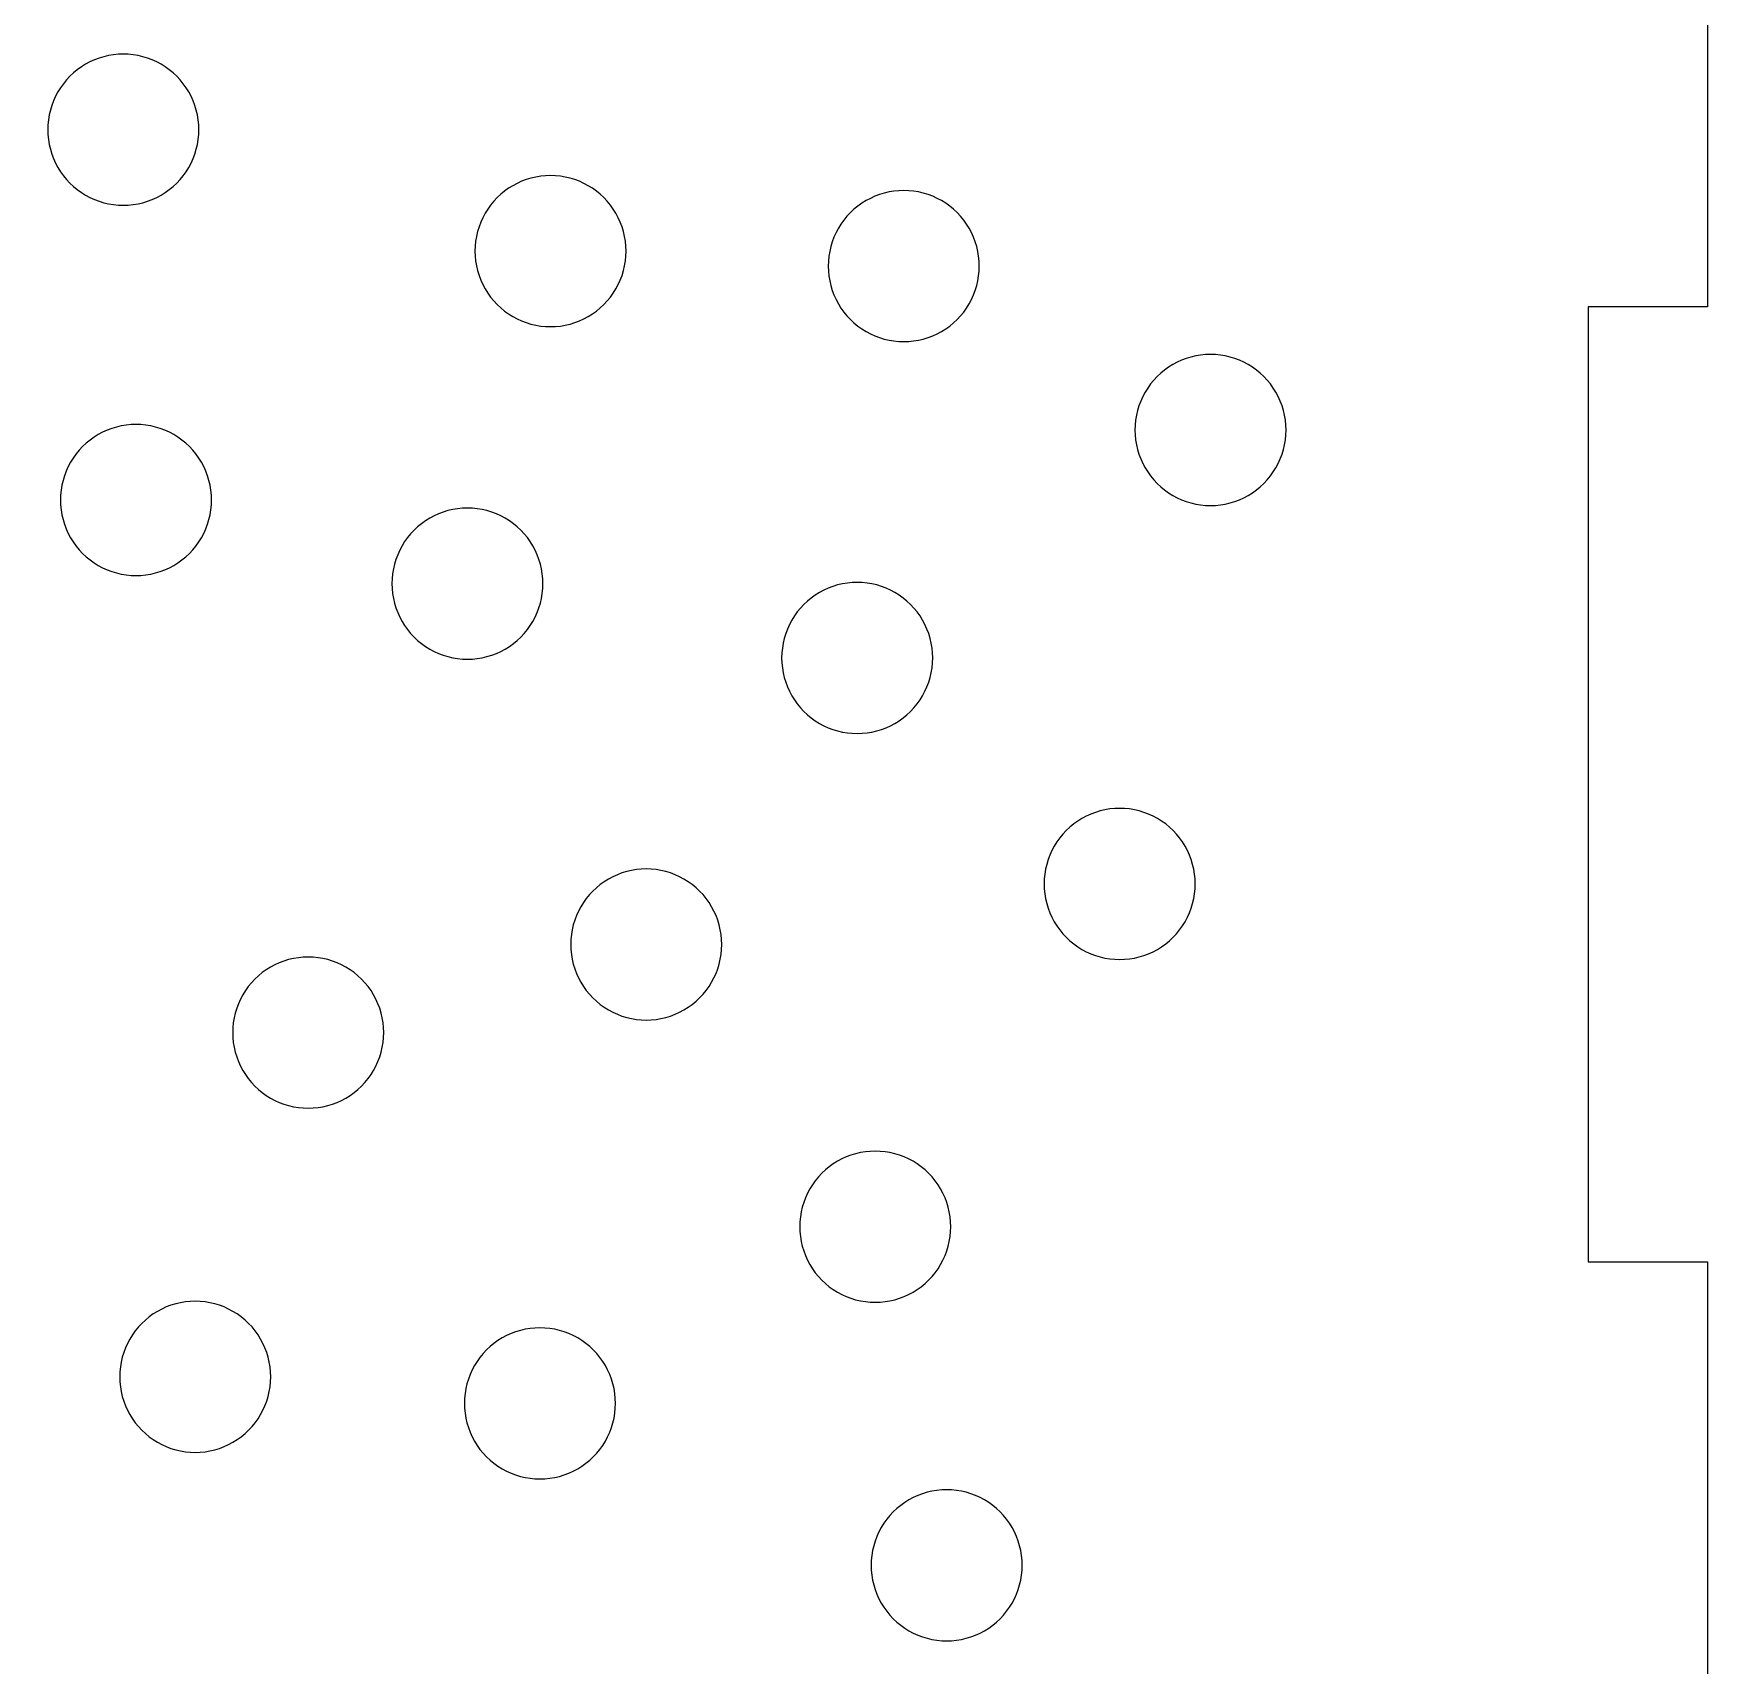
# Model space of a CAD drawing. Header units: millimetres. Extents: x 0 to 375, y -237 to 0.
# Drawn here: x 237.9 to 280, y -85.15 to -44.13 of the extents above; entities that cross this region are included whole.
import ezdxf

# ---------------------------------------------------------------- set-up
doc = ezdxf.new("R2010")
doc.units = ezdxf.units.MM
doc.layers.add('CUT', color=1, linetype='Continuous')

msp = doc.modelspace()

# ---------------------------------------------------------------- linework, layer by layer
at = {"layer": 'CUT'}
msp.add_lwpolyline([(280, -27), (280, -51), (277, -51), (277, -75), (280, -75), (280, -99), (277, -99), (277, -123), (265.5, -123), (265.5, -126), (265.5, -126), (249.5, -126), (249.5, -123), (220.5, -123), (220.5, -126), (204.5, -126), (204.5, -123), (193, -123)], dxfattribs=at)
for points in [[(241.96, -47.155), (241.996, -47.036), (242.024, -46.915), (242.045, -46.792), (242.057, -46.668), (242.061, -46.544), (242.057, -46.42), (242.045, -46.296), (242.024, -46.174), (241.996, -46.052), (241.96, -45.934), (241.916, -45.817), (241.865, -45.704), (241.806, -45.594), (241.741, -45.489), (241.668, -45.388), (241.59, -45.292), (241.505, -45.201), (241.414, -45.116), (241.318, -45.037), (241.217, -44.965), (241.111, -44.899), (241.002, -44.841), (240.888, -44.789), (240.772, -44.746), (240.653, -44.709), (240.532, -44.681), (240.409, -44.661), (240.286, -44.649), (240.162, -44.645), (240.037, -44.649), (239.914, -44.661), (239.791, -44.681), (239.67, -44.709), (239.551, -44.746), (239.435, -44.789), (239.322, -44.841), (239.212, -44.899), (239.106, -44.965), (239.005, -45.037), (238.909, -45.116), (238.819, -45.201), (238.734, -45.292), (238.655, -45.388), (238.582, -45.489), (238.517, -45.594), (238.458, -45.704), (238.407, -45.817), (238.363, -45.934), (238.327, -46.052), (238.299, -46.174), (238.279, -46.296), (238.266, -46.42), (238.262, -46.544), (238.266, -46.668), (238.279, -46.792), (238.299, -46.915), (238.327, -47.036), (238.363, -47.155), (238.407, -47.271), (238.458, -47.384), (238.517, -47.494), (238.582, -47.599), (238.655, -47.7), (238.734, -47.796), (238.819, -47.887), (238.909, -47.972), (239.005, -48.051), (239.106, -48.123), (239.212, -48.189), (239.322, -48.247), (239.435, -48.299), (239.551, -48.343), (239.67, -48.379), (239.791, -48.407), (239.914, -48.427), (240.037, -48.439), (240.162, -48.443), (240.286, -48.439), (240.409, -48.427), (240.532, -48.407), (240.653, -48.379), (240.772, -48.343), (240.888, -48.299), (241.002, -48.247), (241.111, -48.189), (241.217, -48.123), (241.318, -48.051), (241.414, -47.972), (241.505, -47.887), (241.59, -47.796), (241.668, -47.7), (241.741, -47.599), (241.806, -47.494), (241.865, -47.384), (241.916, -47.271), (241.96, -47.155)], [(252.703, -50.206), (252.739, -50.087), (252.768, -49.966), (252.788, -49.843), (252.8, -49.72), (252.804, -49.596), (252.8, -49.471), (252.788, -49.348), (252.768, -49.225), (252.739, -49.104), (252.703, -48.985), (252.659, -48.869), (252.608, -48.755), (252.55, -48.646), (252.484, -48.54), (252.412, -48.439), (252.333, -48.343), (252.248, -48.252), (252.157, -48.168), (252.061, -48.089), (251.96, -48.016), (251.854, -47.951), (251.745, -47.892), (251.632, -47.841), (251.515, -47.797), (251.396, -47.761), (251.275, -47.733), (251.153, -47.712), (251.029, -47.7), (250.905, -47.696), (250.78, -47.7), (250.657, -47.712), (250.534, -47.733), (250.413, -47.761), (250.294, -47.797), (250.178, -47.841), (250.065, -47.892), (249.955, -47.951), (249.85, -48.016), (249.748, -48.089), (249.652, -48.168), (249.562, -48.252), (249.477, -48.343), (249.398, -48.439), (249.325, -48.54), (249.26, -48.646), (249.201, -48.755), (249.15, -48.869), (249.106, -48.985), (249.07, -49.104), (249.042, -49.225), (249.022, -49.348), (249.009, -49.471), (249.005, -49.596), (249.009, -49.72), (249.022, -49.843), (249.042, -49.966), (249.07, -50.087), (249.106, -50.206), (249.15, -50.322), (249.201, -50.436), (249.26, -50.545), (249.325, -50.651), (249.398, -50.752), (249.477, -50.848), (249.562, -50.939), (249.652, -51.023), (249.748, -51.102), (249.85, -51.175), (249.955, -51.24), (250.065, -51.299), (250.178, -51.35), (250.294, -51.394), (250.413, -51.43), (250.534, -51.458), (250.657, -51.479), (250.78, -51.491), (250.905, -51.495), (251.029, -51.491), (251.153, -51.479), (251.275, -51.458), (251.396, -51.43), (251.515, -51.394), (251.632, -51.35), (251.745, -51.299), (251.854, -51.24), (251.96, -51.175), (252.061, -51.102), (252.157, -51.023), (252.248, -50.939), (252.333, -50.848), (252.412, -50.752), (252.484, -50.651), (252.55, -50.545), (252.608, -50.436), (252.659, -50.322), (252.703, -50.206)], [(261.543, -50.699), (261.586, -50.583), (261.622, -50.464), (261.651, -50.343), (261.671, -50.22), (261.683, -50.096), (261.687, -49.972), (261.683, -49.848), (261.671, -49.724), (261.651, -49.602), (261.622, -49.481), (261.586, -49.362), (261.543, -49.245), (261.491, -49.132), (261.433, -49.023), (261.367, -48.917), (261.295, -48.816), (261.216, -48.72), (261.131, -48.629), (261.04, -48.544), (260.944, -48.465), (260.843, -48.393), (260.737, -48.327), (260.628, -48.269), (260.515, -48.217), (260.398, -48.174), (260.279, -48.138), (260.158, -48.109), (260.036, -48.089), (259.912, -48.077), (259.788, -48.073), (259.664, -48.077), (259.54, -48.089), (259.417, -48.109), (259.296, -48.138), (259.177, -48.174), (259.061, -48.217), (258.948, -48.269), (258.838, -48.327), (258.733, -48.393), (258.632, -48.465), (258.536, -48.544), (258.445, -48.629), (258.36, -48.72), (258.281, -48.816), (258.209, -48.917), (258.143, -49.023), (258.084, -49.132), (258.033, -49.245), (257.989, -49.362), (257.953, -49.481), (257.925, -49.602), (257.905, -49.724), (257.893, -49.848), (257.889, -49.972), (257.893, -50.096), (257.905, -50.22), (257.925, -50.343), (257.953, -50.464), (257.989, -50.583), (258.033, -50.699), (258.084, -50.812), (258.143, -50.922), (258.209, -51.027), (258.281, -51.128), (258.36, -51.225), (258.445, -51.315), (258.536, -51.4), (258.632, -51.479), (258.733, -51.551), (258.838, -51.617), (258.948, -51.676), (259.061, -51.727), (259.177, -51.771), (259.296, -51.807), (259.417, -51.835), (259.54, -51.855), (259.664, -51.867), (259.788, -51.872), (259.912, -51.867), (260.036, -51.855), (260.158, -51.835), (260.279, -51.807), (260.398, -51.771), (260.515, -51.727), (260.628, -51.676), (260.737, -51.617), (260.843, -51.551), (260.944, -51.479), (261.04, -51.4), (261.131, -51.315), (261.216, -51.225), (261.295, -51.128), (261.367, -51.027), (261.433, -50.922), (261.491, -50.812), (261.543, -50.699)], [(269.256, -54.82), (269.3, -54.703), (269.336, -54.584), (269.364, -54.463), (269.384, -54.341), (269.397, -54.217), (269.401, -54.093), (269.397, -53.968), (269.384, -53.845), (269.364, -53.722), (269.336, -53.601), (269.3, -53.482), (269.256, -53.366), (269.205, -53.253), (269.146, -53.143), (269.081, -53.038), (269.008, -52.936), (268.929, -52.84), (268.844, -52.75), (268.754, -52.665), (268.658, -52.586), (268.557, -52.514), (268.451, -52.448), (268.341, -52.389), (268.228, -52.338), (268.112, -52.294), (267.993, -52.258), (267.872, -52.23), (267.749, -52.21), (267.626, -52.197), (267.501, -52.193), (267.377, -52.197), (267.253, -52.21), (267.131, -52.23), (267.01, -52.258), (266.891, -52.294), (266.775, -52.338), (266.661, -52.389), (266.552, -52.448), (266.446, -52.514), (266.345, -52.586), (266.249, -52.665), (266.158, -52.75), (266.073, -52.84), (265.995, -52.936), (265.922, -53.038), (265.857, -53.143), (265.798, -53.253), (265.747, -53.366), (265.703, -53.482), (265.667, -53.601), (265.639, -53.722), (265.618, -53.845), (265.606, -53.968), (265.602, -54.093), (265.606, -54.217), (265.618, -54.341), (265.639, -54.463), (265.667, -54.584), (265.703, -54.703), (265.747, -54.82), (265.798, -54.933), (265.857, -55.042), (265.922, -55.148), (265.995, -55.249), (266.073, -55.345), (266.158, -55.436), (266.249, -55.521), (266.345, -55.6), (266.446, -55.672), (266.552, -55.738), (266.661, -55.796), (266.775, -55.847), (266.891, -55.891), (267.01, -55.927), (267.131, -55.956), (267.253, -55.976), (267.377, -55.988), (267.501, -55.992), (267.626, -55.988), (267.749, -55.976), (267.872, -55.956), (267.993, -55.927), (268.112, -55.891), (268.228, -55.847), (268.341, -55.796), (268.451, -55.738), (268.557, -55.672), (268.658, -55.6), (268.754, -55.521), (268.844, -55.436), (268.929, -55.345), (269.008, -55.249), (269.081, -55.148), (269.146, -55.042), (269.205, -54.933), (269.256, -54.82)], [(242.279, -56.463), (242.315, -56.344), (242.343, -56.223), (242.363, -56.1), (242.375, -55.977), (242.379, -55.852), (242.375, -55.728), (242.363, -55.604), (242.343, -55.482), (242.315, -55.361), (242.279, -55.242), (242.235, -55.125), (242.183, -55.012), (242.125, -54.903), (242.059, -54.797), (241.987, -54.696), (241.908, -54.6), (241.823, -54.509), (241.732, -54.424), (241.636, -54.345), (241.535, -54.273), (241.43, -54.207), (241.32, -54.149), (241.207, -54.098), (241.091, -54.054), (240.972, -54.018), (240.851, -53.989), (240.728, -53.969), (240.604, -53.957), (240.48, -53.953), (240.356, -53.957), (240.232, -53.969), (240.109, -53.989), (239.988, -54.018), (239.869, -54.054), (239.753, -54.098), (239.64, -54.149), (239.53, -54.207), (239.425, -54.273), (239.324, -54.345), (239.228, -54.424), (239.137, -54.509), (239.052, -54.6), (238.973, -54.696), (238.901, -54.797), (238.835, -54.903), (238.777, -55.012), (238.725, -55.125), (238.681, -55.242), (238.645, -55.361), (238.617, -55.482), (238.597, -55.604), (238.585, -55.728), (238.581, -55.852), (238.585, -55.977), (238.597, -56.1), (238.617, -56.223), (238.645, -56.344), (238.681, -56.463), (238.725, -56.579), (238.777, -56.692), (238.835, -56.802), (238.901, -56.908), (238.973, -57.009), (239.052, -57.105), (239.137, -57.195), (239.228, -57.28), (239.324, -57.359), (239.425, -57.432), (239.53, -57.497), (239.64, -57.556), (239.753, -57.607), (239.869, -57.651), (239.988, -57.687), (240.109, -57.715), (240.232, -57.735), (240.356, -57.748), (240.48, -57.752), (240.604, -57.748), (240.728, -57.735), (240.851, -57.715), (240.972, -57.687), (241.091, -57.651), (241.207, -57.607), (241.32, -57.556), (241.43, -57.497), (241.535, -57.432), (241.636, -57.359), (241.732, -57.28), (241.823, -57.195), (241.908, -57.105), (241.987, -57.009), (242.059, -56.908), (242.125, -56.802), (242.183, -56.692), (242.235, -56.579), (242.279, -56.463)], [(250.614, -58.565), (250.65, -58.446), (250.678, -58.325), (250.698, -58.203), (250.711, -58.079), (250.715, -57.955), (250.711, -57.83), (250.698, -57.707), (250.678, -57.584), (250.65, -57.463), (250.614, -57.344), (250.57, -57.228), (250.519, -57.115), (250.46, -57.005), (250.395, -56.899), (250.322, -56.798), (250.243, -56.702), (250.158, -56.612), (250.068, -56.527), (249.972, -56.448), (249.871, -56.375), (249.765, -56.31), (249.655, -56.251), (249.542, -56.2), (249.426, -56.156), (249.307, -56.12), (249.186, -56.092), (249.063, -56.072), (248.94, -56.059), (248.815, -56.055), (248.691, -56.059), (248.567, -56.072), (248.445, -56.092), (248.324, -56.12), (248.205, -56.156), (248.089, -56.2), (247.975, -56.251), (247.866, -56.31), (247.76, -56.375), (247.659, -56.448), (247.563, -56.527), (247.472, -56.612), (247.387, -56.702), (247.309, -56.798), (247.236, -56.899), (247.171, -57.005), (247.112, -57.115), (247.061, -57.228), (247.017, -57.344), (246.981, -57.463), (246.953, -57.584), (246.932, -57.707), (246.92, -57.83), (246.916, -57.955), (246.92, -58.079), (246.932, -58.203), (246.953, -58.325), (246.981, -58.446), (247.017, -58.565), (247.061, -58.681), (247.112, -58.795), (247.171, -58.904), (247.236, -59.01), (247.309, -59.111), (247.387, -59.207), (247.472, -59.298), (247.563, -59.383), (247.659, -59.461), (247.76, -59.534), (247.866, -59.599), (247.975, -59.658), (248.089, -59.709), (248.205, -59.753), (248.324, -59.789), (248.445, -59.817), (248.567, -59.838), (248.691, -59.85), (248.815, -59.854), (248.94, -59.85), (249.063, -59.838), (249.186, -59.817), (249.307, -59.789), (249.426, -59.753), (249.542, -59.709), (249.655, -59.658), (249.765, -59.599), (249.871, -59.534), (249.972, -59.461), (250.068, -59.383), (250.158, -59.298), (250.243, -59.207), (250.322, -59.111), (250.395, -59.01), (250.46, -58.904), (250.519, -58.795), (250.57, -58.681), (250.614, -58.565)], [(260.415, -60.433), (260.451, -60.314), (260.479, -60.193), (260.5, -60.07), (260.512, -59.947), (260.516, -59.822), (260.512, -59.698), (260.5, -59.575), (260.479, -59.452), (260.451, -59.331), (260.415, -59.212), (260.371, -59.096), (260.32, -58.982), (260.261, -58.873), (260.196, -58.767), (260.123, -58.666), (260.045, -58.57), (259.96, -58.479), (259.869, -58.394), (259.773, -58.316), (259.672, -58.243), (259.566, -58.178), (259.457, -58.119), (259.343, -58.068), (259.227, -58.024), (259.108, -57.988), (258.987, -57.96), (258.864, -57.939), (258.741, -57.927), (258.617, -57.923), (258.492, -57.927), (258.369, -57.939), (258.246, -57.96), (258.125, -57.988), (258.006, -58.024), (257.89, -58.068), (257.777, -58.119), (257.667, -58.178), (257.561, -58.243), (257.46, -58.316), (257.364, -58.394), (257.274, -58.479), (257.189, -58.57), (257.11, -58.666), (257.037, -58.767), (256.972, -58.873), (256.913, -58.982), (256.862, -59.096), (256.818, -59.212), (256.782, -59.331), (256.754, -59.452), (256.734, -59.575), (256.721, -59.698), (256.717, -59.822), (256.721, -59.947), (256.734, -60.07), (256.754, -60.193), (256.782, -60.314), (256.818, -60.433), (256.862, -60.549), (256.913, -60.662), (256.972, -60.772), (257.037, -60.878), (257.11, -60.979), (257.189, -61.075), (257.274, -61.165), (257.364, -61.25), (257.46, -61.329), (257.561, -61.402), (257.667, -61.467), (257.777, -61.526), (257.89, -61.577), (258.006, -61.621), (258.125, -61.657), (258.246, -61.685), (258.369, -61.705), (258.492, -61.718), (258.617, -61.722), (258.741, -61.718), (258.864, -61.705), (258.987, -61.685), (259.108, -61.657), (259.227, -61.621), (259.343, -61.577), (259.457, -61.526), (259.566, -61.467), (259.672, -61.402), (259.773, -61.329), (259.869, -61.25), (259.96, -61.165), (260.045, -61.075), (260.123, -60.979), (260.196, -60.878), (260.261, -60.772), (260.32, -60.662), (260.371, -60.549), (260.415, -60.433)], [(267.016, -66.114), (267.052, -65.995), (267.08, -65.874), (267.1, -65.751), (267.113, -65.628), (267.117, -65.503), (267.113, -65.379), (267.1, -65.256), (267.08, -65.133), (267.052, -65.012), (267.016, -64.893), (266.972, -64.777), (266.921, -64.663), (266.862, -64.554), (266.797, -64.448), (266.724, -64.347), (266.645, -64.251), (266.56, -64.16), (266.47, -64.075), (266.374, -63.997), (266.273, -63.924), (266.167, -63.859), (266.057, -63.8), (265.944, -63.749), (265.828, -63.705), (265.709, -63.669), (265.588, -63.641), (265.465, -63.62), (265.342, -63.608), (265.217, -63.604), (265.093, -63.608), (264.97, -63.62), (264.847, -63.641), (264.726, -63.669), (264.607, -63.705), (264.491, -63.749), (264.377, -63.8), (264.268, -63.859), (264.162, -63.924), (264.061, -63.997), (263.965, -64.075), (263.874, -64.16), (263.789, -64.251), (263.711, -64.347), (263.638, -64.448), (263.573, -64.554), (263.514, -64.663), (263.463, -64.777), (263.419, -64.893), (263.383, -65.012), (263.355, -65.133), (263.334, -65.256), (263.322, -65.379), (263.318, -65.503), (263.322, -65.628), (263.334, -65.751), (263.355, -65.874), (263.383, -65.995), (263.419, -66.114), (263.463, -66.23), (263.514, -66.343), (263.573, -66.453), (263.638, -66.559), (263.711, -66.66), (263.789, -66.756), (263.874, -66.846), (263.965, -66.931), (264.061, -67.01), (264.162, -67.083), (264.268, -67.148), (264.377, -67.207), (264.491, -67.258), (264.607, -67.302), (264.726, -67.338), (264.847, -67.366), (264.97, -67.387), (265.093, -67.399), (265.217, -67.403), (265.342, -67.399), (265.465, -67.387), (265.588, -67.366), (265.709, -67.338), (265.828, -67.302), (265.944, -67.258), (266.057, -67.207), (266.167, -67.148), (266.273, -67.083), (266.374, -67.01), (266.47, -66.931), (266.56, -66.846), (266.645, -66.756), (266.724, -66.66), (266.797, -66.559), (266.862, -66.453), (266.921, -66.343), (266.972, -66.23), (267.016, -66.114)], [(255.11, -67.636), (255.146, -67.517), (255.174, -67.396), (255.195, -67.274), (255.207, -67.15), (255.211, -67.026), (255.207, -66.902), (255.195, -66.778), (255.174, -66.655), (255.146, -66.534), (255.11, -66.415), (255.066, -66.299), (255.015, -66.186), (254.956, -66.076), (254.891, -65.971), (254.818, -65.87), (254.74, -65.773), (254.655, -65.683), (254.564, -65.598), (254.468, -65.519), (254.367, -65.447), (254.261, -65.381), (254.152, -65.322), (254.038, -65.271), (253.922, -65.227), (253.803, -65.191), (253.682, -65.163), (253.559, -65.143), (253.436, -65.131), (253.312, -65.126), (253.187, -65.131), (253.064, -65.143), (252.941, -65.163), (252.82, -65.191), (252.701, -65.227), (252.585, -65.271), (252.472, -65.322), (252.362, -65.381), (252.256, -65.447), (252.155, -65.519), (252.059, -65.598), (251.969, -65.683), (251.884, -65.773), (251.805, -65.87), (251.732, -65.971), (251.667, -66.076), (251.608, -66.186), (251.557, -66.299), (251.513, -66.415), (251.477, -66.534), (251.449, -66.655), (251.429, -66.778), (251.416, -66.902), (251.412, -67.026), (251.416, -67.15), (251.429, -67.274), (251.449, -67.396), (251.477, -67.517), (251.513, -67.636), (251.557, -67.753), (251.608, -67.866), (251.667, -67.975), (251.732, -68.081), (251.805, -68.182), (251.884, -68.278), (251.969, -68.369), (252.059, -68.454), (252.155, -68.533), (252.256, -68.605), (252.362, -68.671), (252.472, -68.729), (252.585, -68.78), (252.701, -68.824), (252.82, -68.86), (252.941, -68.889), (253.064, -68.909), (253.187, -68.921), (253.312, -68.925), (253.436, -68.921), (253.559, -68.909), (253.682, -68.889), (253.803, -68.86), (253.922, -68.824), (254.038, -68.78), (254.152, -68.729), (254.261, -68.671), (254.367, -68.605), (254.468, -68.533), (254.564, -68.454), (254.655, -68.369), (254.74, -68.278), (254.818, -68.182), (254.891, -68.081), (254.956, -67.975), (255.015, -67.866), (255.066, -67.753), (255.11, -67.636)], [(246.566, -69.968), (246.609, -69.851), (246.645, -69.732), (246.674, -69.611), (246.694, -69.489), (246.706, -69.365), (246.71, -69.241), (246.706, -69.117), (246.694, -68.993), (246.674, -68.87), (246.645, -68.749), (246.609, -68.63), (246.566, -68.514), (246.514, -68.401), (246.456, -68.291), (246.39, -68.186), (246.318, -68.085), (246.239, -67.989), (246.154, -67.898), (246.063, -67.813), (245.967, -67.734), (245.866, -67.662), (245.76, -67.596), (245.651, -67.537), (245.538, -67.486), (245.421, -67.442), (245.302, -67.406), (245.181, -67.378), (245.059, -67.358), (244.935, -67.346), (244.811, -67.342), (244.687, -67.346), (244.563, -67.358), (244.44, -67.378), (244.319, -67.406), (244.2, -67.442), (244.084, -67.486), (243.971, -67.537), (243.861, -67.596), (243.756, -67.662), (243.655, -67.734), (243.559, -67.813), (243.468, -67.898), (243.383, -67.989), (243.304, -68.085), (243.232, -68.186), (243.166, -68.291), (243.107, -68.401), (243.056, -68.514), (243.012, -68.63), (242.976, -68.749), (242.948, -68.87), (242.928, -68.993), (242.916, -69.117), (242.912, -69.241), (242.916, -69.365), (242.928, -69.489), (242.948, -69.611), (242.976, -69.732), (243.012, -69.851), (243.056, -69.968), (243.107, -70.081), (243.166, -70.19), (243.232, -70.296), (243.304, -70.397), (243.383, -70.493), (243.468, -70.584), (243.559, -70.669), (243.655, -70.748), (243.756, -70.82), (243.861, -70.886), (243.971, -70.944), (244.084, -70.996), (244.2, -71.039), (244.319, -71.075), (244.44, -71.104), (244.563, -71.124), (244.687, -71.136), (244.811, -71.14), (244.935, -71.136), (245.059, -71.124), (245.181, -71.104), (245.302, -71.075), (245.421, -71.039), (245.538, -70.996), (245.651, -70.944), (245.76, -70.886), (245.866, -70.82), (245.967, -70.748), (246.063, -70.669), (246.154, -70.584), (246.239, -70.493), (246.318, -70.397), (246.39, -70.296), (246.456, -70.19), (246.514, -70.081), (246.566, -69.968)], [(260.869, -74.731), (260.905, -74.613), (260.933, -74.491), (260.953, -74.369), (260.965, -74.245), (260.969, -74.121), (260.965, -73.997), (260.953, -73.873), (260.933, -73.75), (260.905, -73.629), (260.869, -73.51), (260.825, -73.394), (260.773, -73.281), (260.715, -73.171), (260.649, -73.066), (260.577, -72.965), (260.498, -72.869), (260.413, -72.778), (260.322, -72.693), (260.226, -72.614), (260.125, -72.542), (260.02, -72.476), (259.91, -72.418), (259.797, -72.366), (259.681, -72.322), (259.562, -72.286), (259.441, -72.258), (259.318, -72.238), (259.194, -72.226), (259.07, -72.222), (258.946, -72.226), (258.822, -72.238), (258.699, -72.258), (258.578, -72.286), (258.459, -72.322), (258.343, -72.366), (258.23, -72.418), (258.12, -72.476), (258.015, -72.542), (257.914, -72.614), (257.818, -72.693), (257.727, -72.778), (257.642, -72.869), (257.563, -72.965), (257.491, -73.066), (257.425, -73.171), (257.367, -73.281), (257.315, -73.394), (257.271, -73.51), (257.235, -73.629), (257.207, -73.75), (257.187, -73.873), (257.175, -73.997), (257.171, -74.121), (257.175, -74.245), (257.187, -74.369), (257.207, -74.491), (257.235, -74.613), (257.271, -74.731), (257.315, -74.848), (257.367, -74.961), (257.425, -75.071), (257.491, -75.176), (257.563, -75.277), (257.642, -75.373), (257.727, -75.464), (257.818, -75.549), (257.914, -75.628), (258.015, -75.7), (258.12, -75.766), (258.23, -75.824), (258.343, -75.876), (258.459, -75.919), (258.578, -75.956), (258.699, -75.984), (258.822, -76.004), (258.946, -76.016), (259.07, -76.02), (259.194, -76.016), (259.318, -76.004), (259.441, -75.984), (259.562, -75.956), (259.681, -75.919), (259.797, -75.876), (259.91, -75.824), (260.02, -75.766), (260.125, -75.7), (260.226, -75.628), (260.322, -75.549), (260.413, -75.464), (260.498, -75.373), (260.577, -75.277), (260.649, -75.176), (260.715, -75.071), (260.773, -74.961), (260.825, -74.848), (260.869, -74.731)], [(243.768, -78.504), (243.804, -78.385), (243.832, -78.264), (243.853, -78.142), (243.865, -78.018), (243.869, -77.894), (243.865, -77.77), (243.853, -77.646), (243.832, -77.523), (243.804, -77.402), (243.768, -77.283), (243.724, -77.167), (243.673, -77.054), (243.615, -76.944), (243.549, -76.839), (243.476, -76.738), (243.398, -76.641), (243.313, -76.551), (243.222, -76.466), (243.126, -76.387), (243.025, -76.315), (242.919, -76.249), (242.81, -76.19), (242.696, -76.139), (242.58, -76.095), (242.461, -76.059), (242.34, -76.031), (242.218, -76.011), (242.094, -75.999), (241.97, -75.994), (241.845, -75.999), (241.722, -76.011), (241.599, -76.031), (241.478, -76.059), (241.359, -76.095), (241.243, -76.139), (241.13, -76.19), (241.02, -76.249), (240.914, -76.315), (240.813, -76.387), (240.717, -76.466), (240.627, -76.551), (240.542, -76.641), (240.463, -76.738), (240.39, -76.839), (240.325, -76.944), (240.266, -77.054), (240.215, -77.167), (240.171, -77.283), (240.135, -77.402), (240.107, -77.523), (240.087, -77.646), (240.074, -77.77), (240.07, -77.894), (240.074, -78.018), (240.087, -78.142), (240.107, -78.264), (240.135, -78.385), (240.171, -78.504), (240.215, -78.621), (240.266, -78.734), (240.325, -78.843), (240.39, -78.949), (240.463, -79.05), (240.542, -79.146), (240.627, -79.237), (240.717, -79.322), (240.813, -79.401), (240.914, -79.473), (241.02, -79.539), (241.13, -79.597), (241.243, -79.648), (241.359, -79.692), (241.478, -79.728), (241.599, -79.757), (241.722, -79.777), (241.845, -79.789), (241.97, -79.793), (242.094, -79.789), (242.218, -79.777), (242.34, -79.757), (242.461, -79.728), (242.58, -79.692), (242.696, -79.648), (242.81, -79.597), (242.919, -79.539), (243.025, -79.473), (243.126, -79.401), (243.222, -79.322), (243.313, -79.237), (243.398, -79.146), (243.476, -79.05), (243.549, -78.949), (243.615, -78.843), (243.673, -78.734), (243.724, -78.621), (243.768, -78.504)], [(252.437, -79.172), (252.473, -79.053), (252.501, -78.932), (252.521, -78.81), (252.533, -78.686), (252.537, -78.562), (252.533, -78.438), (252.521, -78.314), (252.501, -78.191), (252.473, -78.07), (252.437, -77.951), (252.393, -77.835), (252.341, -77.722), (252.283, -77.612), (252.217, -77.507), (252.145, -77.406), (252.066, -77.31), (251.981, -77.219), (251.89, -77.134), (251.794, -77.055), (251.693, -76.983), (251.588, -76.917), (251.478, -76.858), (251.365, -76.807), (251.249, -76.763), (251.13, -76.727), (251.009, -76.699), (250.886, -76.679), (250.762, -76.667), (250.638, -76.663), (250.514, -76.667), (250.39, -76.679), (250.267, -76.699), (250.146, -76.727), (250.027, -76.763), (249.911, -76.807), (249.798, -76.858), (249.688, -76.917), (249.583, -76.983), (249.482, -77.055), (249.386, -77.134), (249.295, -77.219), (249.21, -77.31), (249.131, -77.406), (249.059, -77.507), (248.993, -77.612), (248.935, -77.722), (248.883, -77.835), (248.839, -77.951), (248.803, -78.07), (248.775, -78.191), (248.755, -78.314), (248.743, -78.438), (248.739, -78.562), (248.743, -78.686), (248.755, -78.81), (248.775, -78.932), (248.803, -79.053), (248.839, -79.172), (248.883, -79.289), (248.935, -79.402), (248.993, -79.512), (249.059, -79.617), (249.131, -79.718), (249.21, -79.814), (249.295, -79.905), (249.386, -79.99), (249.482, -80.069), (249.583, -80.141), (249.688, -80.207), (249.798, -80.265), (249.911, -80.317), (250.027, -80.36), (250.146, -80.396), (250.267, -80.425), (250.39, -80.445), (250.514, -80.457), (250.638, -80.461), (250.762, -80.457), (250.886, -80.445), (251.009, -80.425), (251.13, -80.396), (251.249, -80.36), (251.365, -80.317), (251.478, -80.265), (251.588, -80.207), (251.693, -80.141), (251.794, -80.069), (251.89, -79.99), (251.981, -79.905), (252.066, -79.814), (252.145, -79.718), (252.217, -79.617), (252.283, -79.512), (252.341, -79.402), (252.393, -79.289), (252.437, -79.172)], [(262.666, -83.243), (262.702, -83.124), (262.73, -83.003), (262.751, -82.88), (262.763, -82.757), (262.767, -82.632), (262.763, -82.508), (262.751, -82.385), (262.73, -82.262), (262.702, -82.141), (262.666, -82.022), (262.622, -81.906), (262.571, -81.792), (262.512, -81.683), (262.447, -81.577), (262.374, -81.476), (262.295, -81.38), (262.21, -81.289), (262.12, -81.205), (262.024, -81.126), (261.923, -81.053), (261.817, -80.988), (261.708, -80.929), (261.594, -80.878), (261.478, -80.834), (261.359, -80.798), (261.238, -80.77), (261.115, -80.749), (260.992, -80.737), (260.867, -80.733), (260.743, -80.737), (260.62, -80.749), (260.497, -80.77), (260.376, -80.798), (260.257, -80.834), (260.141, -80.878), (260.027, -80.929), (259.918, -80.988), (259.812, -81.053), (259.711, -81.126), (259.615, -81.205), (259.524, -81.289), (259.439, -81.38), (259.361, -81.476), (259.288, -81.577), (259.223, -81.683), (259.164, -81.792), (259.113, -81.906), (259.069, -82.022), (259.033, -82.141), (259.005, -82.262), (258.984, -82.385), (258.972, -82.508), (258.968, -82.632), (258.972, -82.757), (258.984, -82.88), (259.005, -83.003), (259.033, -83.124), (259.069, -83.243), (259.113, -83.359), (259.164, -83.473), (259.223, -83.582), (259.288, -83.688), (259.361, -83.789), (259.439, -83.885), (259.524, -83.975), (259.615, -84.06), (259.711, -84.139), (259.812, -84.212), (259.918, -84.277), (260.027, -84.336), (260.141, -84.387), (260.257, -84.431), (260.376, -84.467), (260.497, -84.495), (260.62, -84.516), (260.743, -84.528), (260.867, -84.532), (260.992, -84.528), (261.115, -84.516), (261.238, -84.495), (261.359, -84.467), (261.478, -84.431), (261.594, -84.387), (261.708, -84.336), (261.817, -84.277), (261.923, -84.212), (262.024, -84.139), (262.12, -84.06), (262.21, -83.975), (262.295, -83.885), (262.374, -83.789), (262.447, -83.688), (262.512, -83.582), (262.571, -83.473), (262.622, -83.359), (262.666, -83.243)]]:
    msp.add_lwpolyline(points, close=True, dxfattribs=at)

doc.saveas('drawing.dxf')
